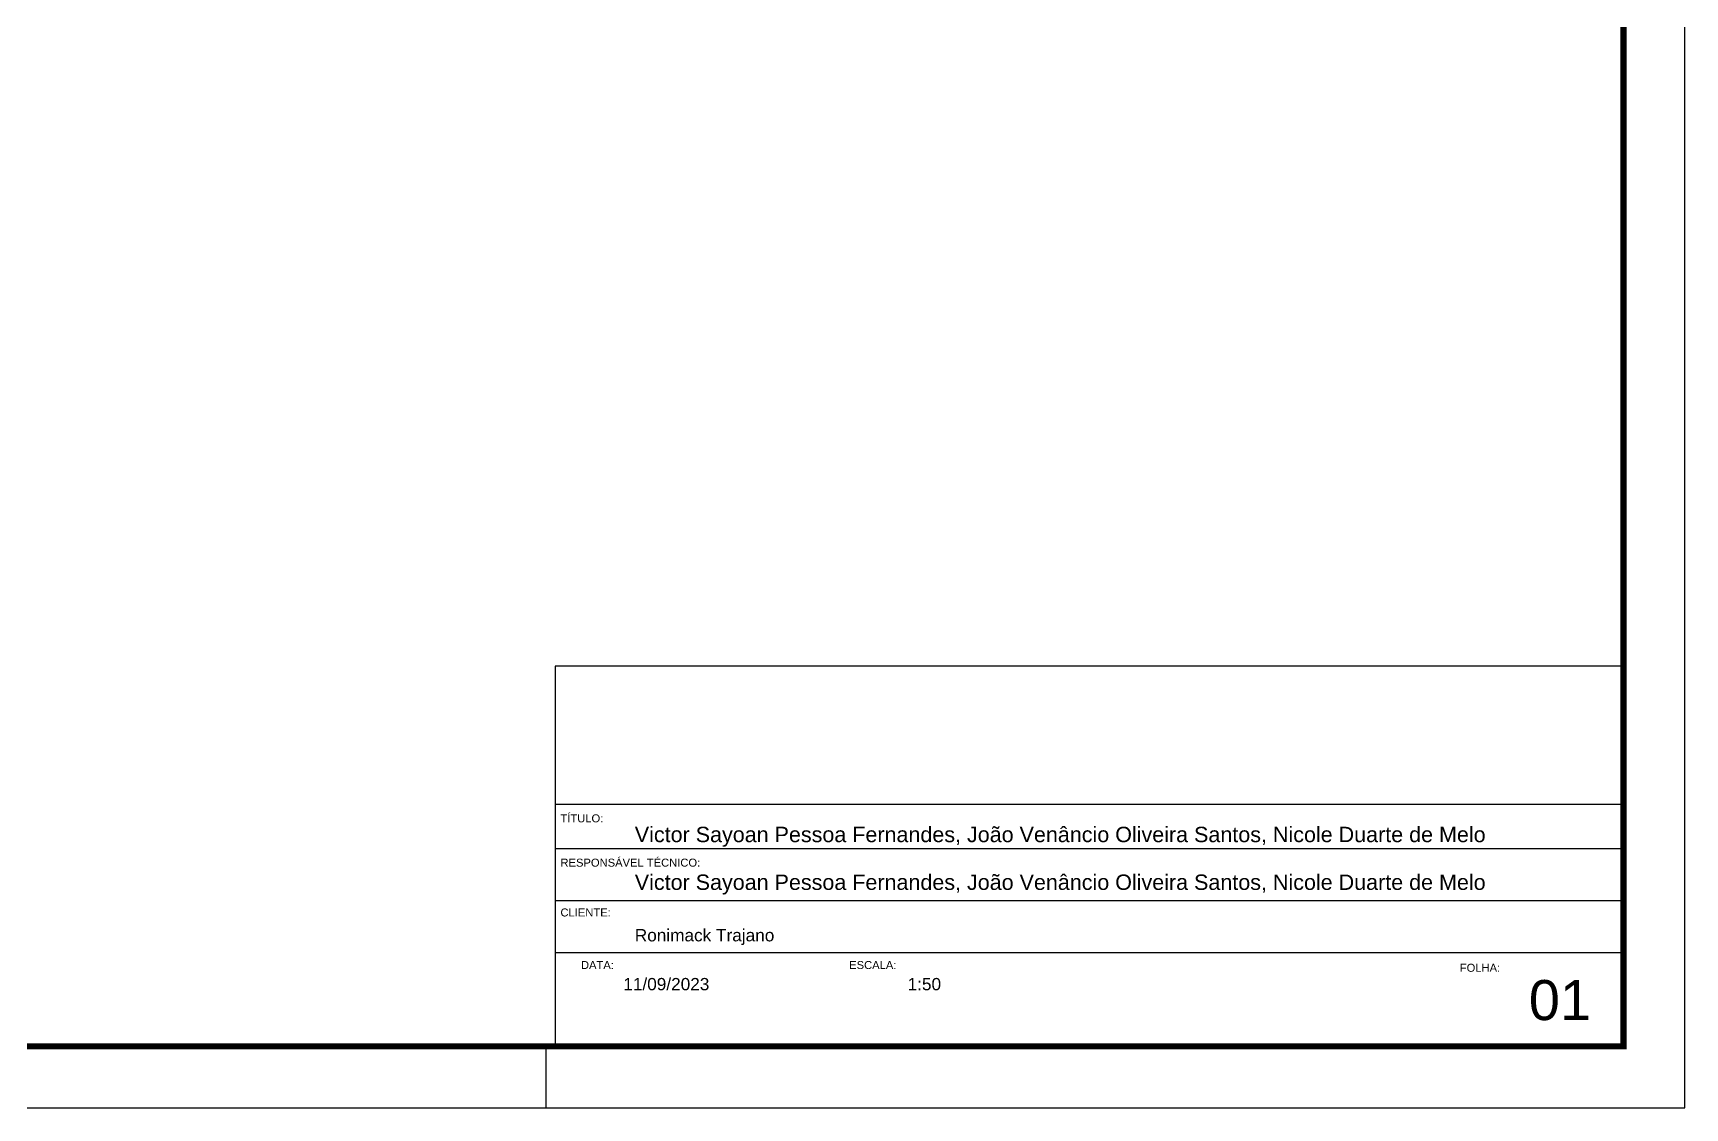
# Model space of a CAD drawing. Header units: metres. Extents: x 2426 to 2593, y 1997 to 2034.
# Drawn here: x 2455.62 to 2479.62, y 1996.88 to 2012.5 of the extents above; entities that cross this region are included whole.
import ezdxf

# ---------------------------------------------------------------- set-up
doc = ezdxf.new("R2010")
doc.units = ezdxf.units.M
doc.layers.add('ARQ-FOLHA', color=7, linetype='Continuous')
doc.styles.add('arial', font='arial.ttf')

# ---------------------------------------------------------------- blocks, each defined once
blk = doc.blocks.new('FOLHA A2')
at = {"layer": 'ARQ-FOLHA'}
for p, q in [((594, -420), (594, 0)), ((409, -420), (409, -410)), ((0, -420), (594, -420))]:
    blk.add_line(p, q, dxfattribs=at)
at = {"layer": 'ARQ-FOLHA', "const_width": 1}
blk.add_lwpolyline([(25, -410), (584, -410), (584, -10), (25, -10), (25, -410)], dxfattribs=at)

msp = doc.modelspace()

# ---------------------------------------------------------------- linework, layer by layer
at = {"layer": 'ARQ-FOLHA'}
for p, q in [((2478.726, 2003.298), (2463.207, 2003.298)), ((2463.207, 2003.298), (2463.207, 1997.771)), ((2478.726, 2001.287), (2463.207, 2001.287)), ((2463.207, 2000.737), (2463.207, 2000.737)), ((2478.726, 2000.643), (2463.207, 2000.643)), ((2463.207, 1999.892), (2463.207, 1999.892)), ((2478.726, 1999.887), (2463.207, 1999.887)), ((2478.726, 1999.131), (2463.207, 1999.131))]:
    msp.add_line(p, q, dxfattribs=at)

# ---------------------------------------------------------------- block references
at = {"layer": 'ARQ-FOLHA', "xscale": 0.08944633452801547, "yscale": 0.08944633452801547, "zscale": 0.08944633452801547}
msp.add_blockref('FOLHA A2', (2426.49, 2034.444), dxfattribs=at)

# ---------------------------------------------------------------- texts
at = {"layer": 'ARQ-FOLHA', "style": 'arial'}
for s, height, p in [('TÍTULO:', 0.1163, (2463.282, 2001.028)), ('Victor Sayoan Pessoa Fernandes, João Venâncio Oliveira Santos, Nicole Duarte de Melo ', 0.22362, (2464.362, 2000.74)), ('RESPONSÁVEL TÉCNICO:', 0.11628, (2463.282, 2000.384)), ('Victor Sayoan Pessoa Fernandes, João Venâncio Oliveira Santos, Nicole Duarte de Melo ', 0.22362, (2464.362, 2000.046)), ('CLIENTE:', 0.1163, (2463.282, 1999.66)), ('Ronimack Trajano', 0.17889, (2464.362, 1999.298)), ('DATA:', 0.1163, (2463.58, 1998.896)), ('ESCALA:', 0.1163, (2467.477, 1998.896)), ('FOLHA:', 0.1163, (2476.349, 1998.856)), ('11/09/2023', 0.1789, (2464.195, 1998.587)), ('1:50', 0.1789, (2468.326, 1998.587))]:
    msp.add_text(s, height=height, dxfattribs=at).set_placement(p)
msp.add_attdef('01', (2477.352, 1998.154), '01', height=0.5814, dxfattribs=at)

doc.saveas('drawing.dxf')
